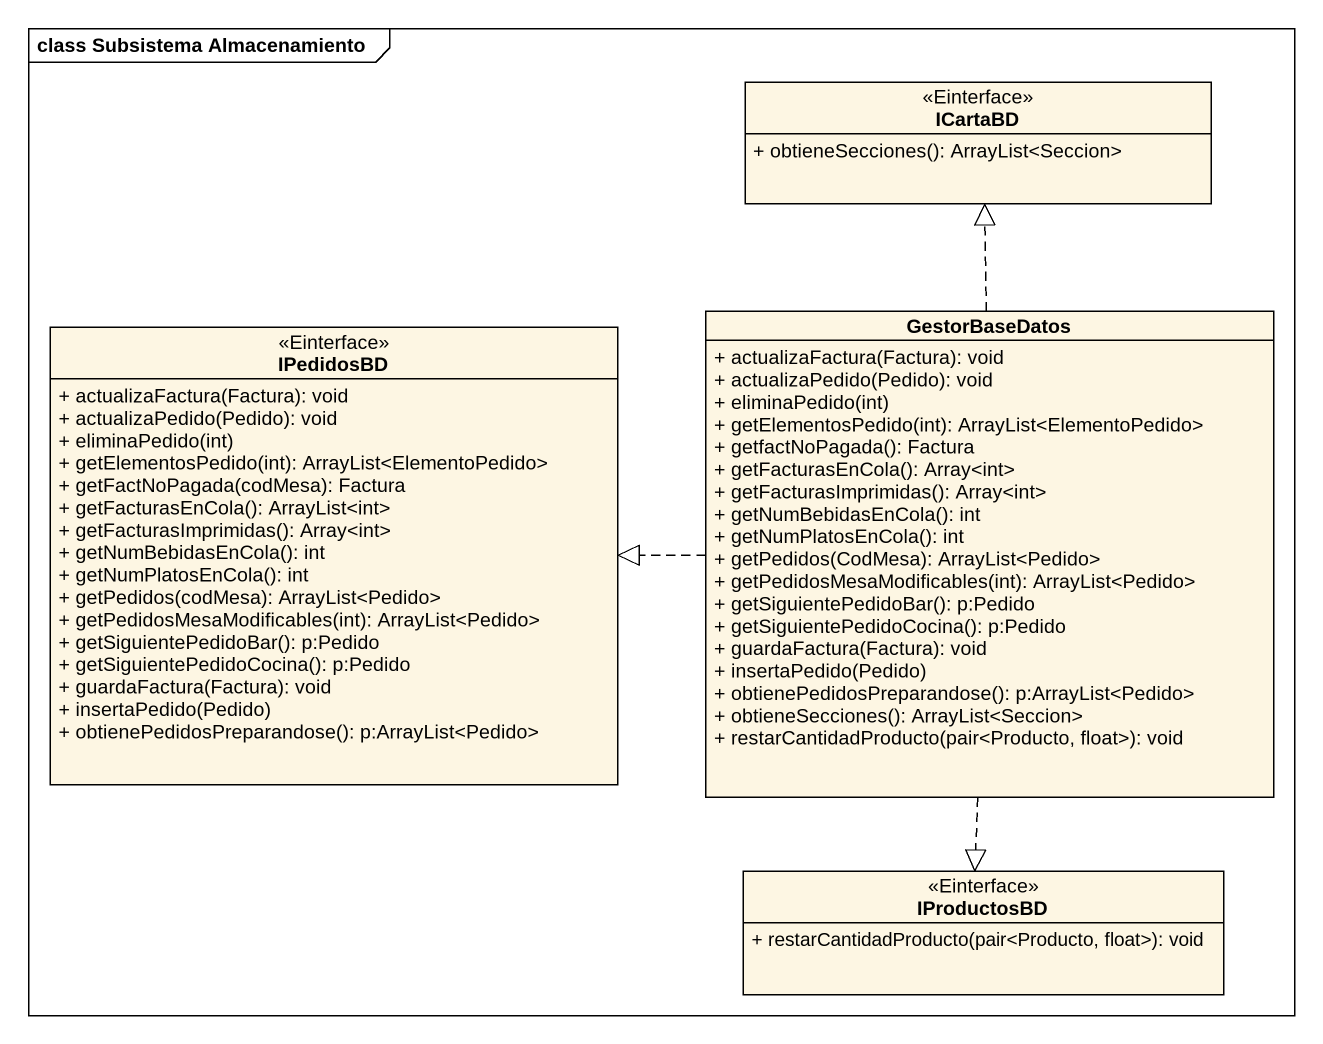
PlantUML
@startuml
mainframe class Subsistema Almacenamiento
hide circle
hide empty members
skinparam classAttributeIconSize 0
class ICartaBD <<Einterface>> {
  + obtieneSecciones(): ArrayList<Seccion>
}
class IPedidosBD <<Einterface>> {
  + actualizaFactura(Factura): void
  + actualizaPedido(Pedido): void
  + eliminaPedido(int)
  + getElementosPedido(int): ArrayList<ElementoPedido>
  + getFactNoPagada(codMesa): Factura
  + getFacturasEnCola(): ArrayList<int>
  + getFacturasImprimidas(): Array<int>
  + getNumBebidasEnCola(): int
  + getNumPlatosEnCola(): int
  + getPedidos(codMesa): ArrayList<Pedido>
  + getPedidosMesaModificables(int): ArrayList<Pedido>
  + getSiguientePedidoBar(): p:Pedido
  + getSiguientePedidoCocina(): p:Pedido
  + guardaFactura(Factura): void
  + insertaPedido(Pedido)
  + obtienePedidosPreparandose(): p:ArrayList<Pedido>
}
class GestorBaseDatos {
  + actualizaFactura(Factura): void
  + actualizaPedido(Pedido): void
  + eliminaPedido(int)
  + getElementosPedido(int): ArrayList<ElementoPedido>
  + getfactNoPagada(): Factura
  + getFacturasEnCola(): Array<int>
  + getFacturasImprimidas(): Array<int>
  + getNumBebidasEnCola(): int
  + getNumPlatosEnCola(): int
  + getPedidos(CodMesa): ArrayList<Pedido>
  + getPedidosMesaModificables(int): ArrayList<Pedido>
  + getSiguientePedidoBar(): p:Pedido
  + getSiguientePedidoCocina(): p:Pedido
  + guardaFactura(Factura): void
  + insertaPedido(Pedido)
  + obtienePedidosPreparandose(): p:ArrayList<Pedido>
  + obtieneSecciones(): ArrayList<Seccion>
  + restarCantidadProducto(pair<Producto, float>): void
}
class IProductosBD <<Einterface>> {
  + restarCantidadProducto(pair<Producto, float>): void
}
GestorBaseDatos .up.|> ICartaBD
GestorBaseDatos .left.|> IPedidosBD
GestorBaseDatos ..|> IProductosBD
@enduml
